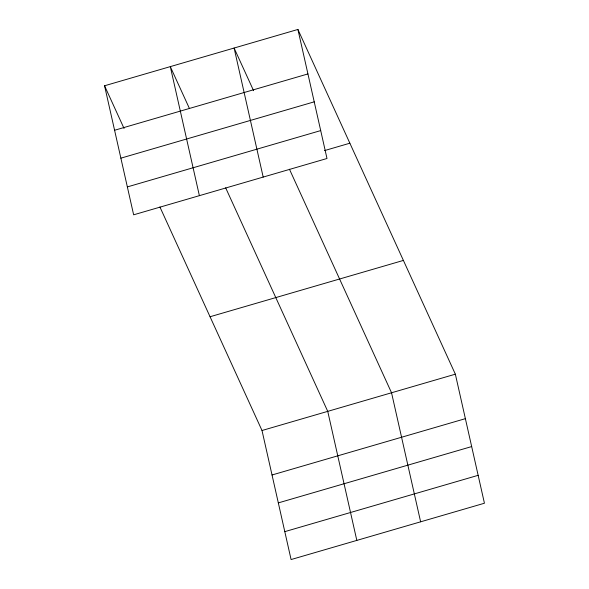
<?xml version="1.0" encoding="UTF-8"?>
<svg xmlns="http://www.w3.org/2000/svg" width="589" height="589" viewBox="0 0 589 589"><rect width="100%" height="100%" fill="white"/><g stroke="black" fill="none" stroke-linecap="round" stroke-linejoin="round"><path stroke-width="0.88" d="M297.909 29.45L326.991 158.493L133.644 214.816L104.562 85.773L297.909 29.45L455.356 374.184L484.438 503.227L291.091 559.55L262.009 430.507L159.913 206.967M114.59 130.257L307.937 73.934M120.878 158.161L314.224 101.838M127.357 186.912L320.703 130.589M324.517 150.593L349.866 143.208M210.052 316.742L403.399 260.419M262.009 430.507L455.356 374.184M272.03 474.984L465.376 418.661M278.317 502.896L471.664 446.572M284.796 531.646L478.143 475.323M253.594 90.699L234.105 48.04L263.187 177.083M289.457 169.227L391.545 392.767L420.627 521.81M189.408 108.45L170.302 66.623L199.384 195.666M225.653 187.81L327.742 411.358L356.824 540.4M104.562 85.773L124.051 128.431"/></g></svg>
